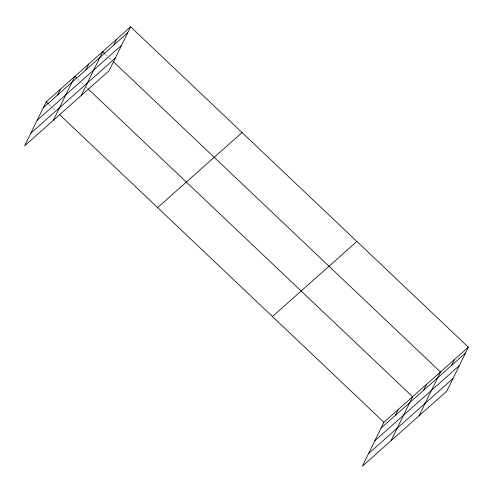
<?xml version="1.0" encoding="UTF-8"?>
<svg xmlns="http://www.w3.org/2000/svg" width="493" height="493" viewBox="0 0 493 493"><rect width="100%" height="100%" fill="white"/><g stroke="black" fill="none" stroke-linecap="round" stroke-linejoin="round"><path stroke-width="0.37" stroke-dasharray="2.46 1.85" d="M105.527 54.236L108.873 57.404M109.428 57.934L111.658 60.047M77.66 79.009L79.336 80.593M81.561 82.707L83.792 84.821M86.022 86.934L87.692 88.524M48.955 104.528L52.295 107.702M52.856 108.232L55.08 110.346"/><path stroke-width="0.74" d="M130.608 26.819L46.163 101.885L24.65 145.805L109.095 70.739L130.608 26.819L468.35 347.195L446.837 391.115L362.392 466.181L383.905 422.261L468.35 347.195M57.638 95.007L60.522 89.122M53.361 120.28L74.874 76.366L76.551 77.949M85.924 69.858L88.808 63.979M81.228 95.513L102.741 51.592L104.972 53.706M113.791 45.091L116.675 39.206M395.38 415.383L398.264 409.498M391.103 440.656L412.616 396.742L88.253 89.048M423.672 390.234L426.55 384.355M418.97 415.889L440.483 371.969L113.328 61.637M451.533 365.467L454.417 359.582M43.285 107.77L127.724 32.704M37.135 120.323L121.574 45.251M30.8 133.252L115.239 58.186M157.618 207.608L242.063 132.543M272.45 316.537L356.895 241.471M381.027 428.146L465.466 353.08M374.877 440.699L459.316 365.627M368.542 453.628L452.981 378.562M46.163 101.885L48.394 103.998M59.542 114.573L383.905 422.261"/></g></svg>
